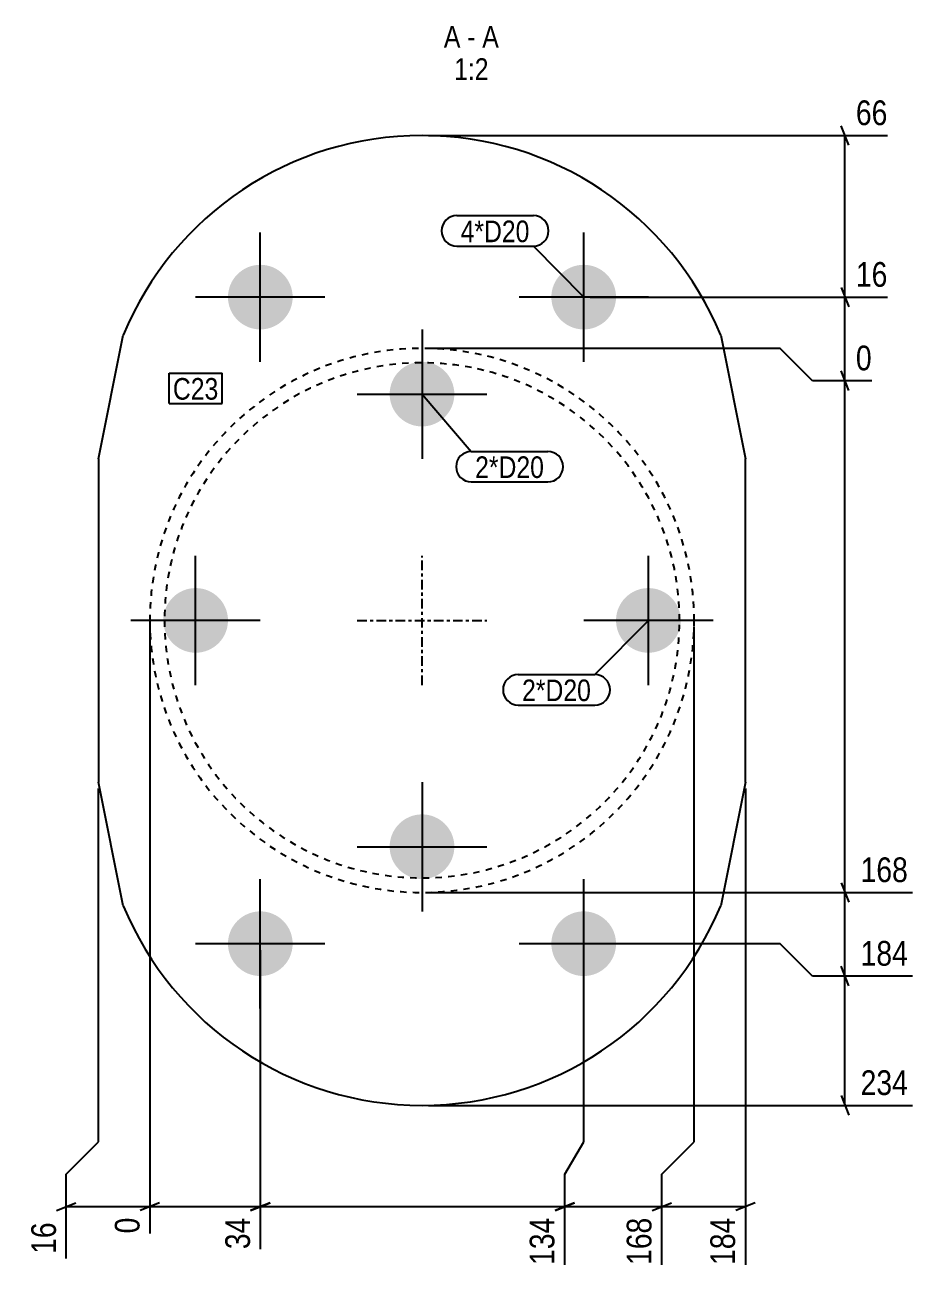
# Model space of a CAD drawing. Header units: millimetres. Extents: x -29 to 19532, y 3 to 527.
# Drawn here: x 12902.1 to 13176.8, y 3.2 to 388.4 of the extents above; entities that cross this region are included whole.
import ezdxf

# ---------------------------------------------------------------- set-up
doc = ezdxf.new("R2010")
doc.units = ezdxf.units.MM
doc.linetypes.add('DXK_LINE_DOT2', pattern=[3.9198, 1.9599, -1.9599])
doc.linetypes.add('DXK_LINE_DOT3', pattern=[5.9187, 2.979, -0.9799, 0.9799, -0.9799])
for name, color, linetype in [('MÅLSÆTNING', 7, 'Continuous'), ('STÅL', 7, 'Continuous'), ('TEKST', 7, 'Continuous')]:
    doc.layers.add(name, color=color, linetype=linetype)
doc.styles.add('Arial Narrow', font='ARIALN.TTF', dxfattribs={"height": 0.2})

msp = doc.modelspace()

# ---------------------------------------------------------------- hatches: boundary and pattern name
at = {"layer": 'STÅL', "linetype": 'Continuous'}
for points in [[(12974.94, 294.16, -1), (12974.94, 314.16, -1)], [(13074.94, 294.16, -1), (13074.94, 314.16, -1)], [(13034.94, 274.16, -1), (13014.94, 274.16, -1)], [(12954.94, 194.16, -1), (12954.94, 214.16, -1)], [(13094.94, 194.16, -1), (13094.94, 214.16, -1)], [(13034.94, 134.16, -1), (13014.94, 134.16, -1)], [(12974.94, 94.16, -1), (12974.94, 114.16, -1)], [(13074.94, 94.16, -1), (13074.94, 114.16, -1)]]:
    msp.add_hatch(color=96, dxfattribs=at).paths.add_polyline_path(points)

# ---------------------------------------------------------------- linework, layer by layer
at = {"layer": 'MÅLSÆTNING', "color": 7, "linetype": 'Continuous'}
for p, q in [((13156.92, 351.16), (13154.52, 357.16)), ((13026.94, 354.16), (13168.87, 354.16)), ((13154.52, 307.16), (13156.92, 301.16)), ((13076.94, 304.16), (13168.87, 304.16)), ((13155.72, 278.31), (13155.72, 304.16)), ((13135.72, 288.31), (13026.94, 288.31)), ((13135.72, 288.31), (13026.94, 288.31)), ((13145.72, 278.31), (13135.72, 288.31)), ((13145.72, 278.31), (13135.72, 288.31)), ((13156.92, 275.31), (13154.52, 281.31)), ((13156.92, 275.31), (13154.52, 281.31)), ((13164, 278.31), (13145.72, 278.31)), ((13164, 278.31), (13145.72, 278.31)), ((13155.72, 120.01), (13155.72, 278.31)), ((12940.79, 202.16), (12940.79, 14.55)), ((12940.79, 202.16), (12940.79, 14.55)), ((13109.09, 42.83), (13109.09, 202.16)), ((13109.09, 42.83), (13109.09, 202.16)), ((12924.94, 42.83), (12924.94, 152.16)), ((13124.94, 152.16), (13124.94, 4.8)), ((13026.94, 120.01), (13176.66, 120.01)), ((13026.94, 120.01), (13176.66, 120.01)), ((13154.52, 123.01), (13156.92, 117.01)), ((13154.52, 123.01), (13156.92, 117.01)), ((13155.72, 94.16), (13155.72, 120.01)), ((13135.72, 104.16), (13076.94, 104.16)), ((13135.72, 104.16), (13076.94, 104.16)), ((13145.72, 94.16), (13135.72, 104.16)), ((13145.72, 94.16), (13135.72, 104.16)), ((12974.94, 102.16), (12974.94, 9.68)), ((13074.94, 42.83), (13074.94, 102.16)), ((13074.94, 42.83), (13074.94, 102.16)), ((13156.92, 91.16), (13154.52, 97.16)), ((13156.92, 91.16), (13154.52, 97.16)), ((13176.66, 94.16), (13145.72, 94.16)), ((13176.66, 94.16), (13145.72, 94.16)), ((13155.72, 54.16), (13155.72, 94.16)), ((13026.94, 54.16), (13176.66, 54.16)), ((13154.52, 57.16), (13156.92, 51.16)), ((12914.94, 32.83), (12924.94, 42.83)), ((13069.09, 32.83), (13074.94, 42.83)), ((13069.09, 32.83), (13074.94, 42.83)), ((13099.09, 32.83), (13109.09, 42.83)), ((13099.09, 32.83), (13109.09, 42.83)), ((12914.94, 6.76), (12914.94, 32.83)), ((13069.09, 4.8), (13069.09, 32.83)), ((13069.09, 4.8), (13069.09, 32.83)), ((13099.09, 4.8), (13099.09, 32.83)), ((12911.94, 21.63), (12917.94, 24.03)), ((12943.79, 24.03), (12937.79, 21.63)), ((12943.79, 24.03), (12937.79, 21.63)), ((12971.94, 21.63), (12977.94, 24.03)), ((13072.09, 24.03), (13066.09, 21.63)), ((13066.09, 21.63), (13072.09, 24.03)), ((13096.09, 21.63), (13102.09, 24.03)), ((13127.94, 24.03), (13121.94, 21.63)), ((12914.94, 22.83), (12940.79, 22.83)), ((12940.79, 22.83), (12974.94, 22.83)), ((13069.09, 22.83), (13099.09, 22.83))]:
    msp.add_line(p, q, dxfattribs=at)
at = {"layer": 'STÅL', "color": 96, "linetype": 'Continuous'}
for p, q in [((12974.94, 284.16), (12974.94, 324.16)), ((13074.94, 284.16), (13074.94, 324.16)), ((12994.94, 304.16), (12954.94, 304.16)), ((13094.94, 304.16), (13054.94, 304.16)), ((13024.94, 294.16), (13024.94, 254.16)), ((13004.94, 274.16), (13044.94, 274.16)), ((12954.94, 184.16), (12954.94, 224.16)), ((13094.94, 184.16), (13094.94, 224.16)), ((12974.94, 204.16), (12934.94, 204.16)), ((13114.94, 204.16), (13074.94, 204.16)), ((13024.94, 154.16), (13024.94, 114.16)), ((13004.94, 134.16), (13044.94, 134.16)), ((12974.94, 84.16), (12974.94, 124.16)), ((13074.94, 84.16), (13074.94, 124.16)), ((12994.94, 104.16), (12954.94, 104.16)), ((13094.94, 104.16), (13054.94, 104.16))]:
    msp.add_line(p, q, dxfattribs=at)
at = {"layer": 'STÅL', "color": 2, "linetype": 'Continuous'}
for p, q in [((12924.94, 254.16), (12932.55, 292.42)), ((13117.33, 292.42), (13124.94, 254.16)), ((12924.94, 254.16), (12924.94, 154.16)), ((13124.94, 154.16), (13124.94, 254.16)), ((12932.55, 115.89), (12924.94, 154.16)), ((13124.94, 154.16), (13117.33, 115.89))]:
    msp.add_line(p, q, dxfattribs=at)
at = {"layer": 'STÅL', "color": 7, "linetype": 'DXK_LINE_DOT3'}
for p, q in [((13024.94, 184.16), (13024.94, 224.16)), ((13004.94, 204.16), (13044.94, 204.16))]:
    msp.add_line(p, q, dxfattribs=at)
at = {"layer": 'STÅL', "color": 2, "linetype": 'Continuous'}
for centre, start, end in [((13024.94, 254.16), 22.5, 157.5), ((13024.94, 154.16), 202.5, 337.5)]:
    msp.add_arc(centre, 100, start, end, dxfattribs=at)
at = {"layer": 'STÅL', "color": 7, "linetype": 'DXK_LINE_DOT2'}
for radius, start, end in [(84.15, 0, 180), (79.65, 0, 180), (84.15, 180, 0), (79.65, 180, 0)]:
    msp.add_arc((13024.94, 204.16), radius, start, end, dxfattribs=at)

# ---------------------------------------------------------------- wipeouts: each hides what was drawn before it
at = {"color": 0, "linetype": 'Continuous'}
for points in [[(13036.83, 381.36), (13036.83, 388.36), (13031.71, 388.36), (13031.71, 381.36)], [(13041.48, 381.36), (13041.48, 388.36), (13038.93, 388.36), (13038.93, 381.36)], [(13048.69, 381.36), (13048.69, 388.36), (13043.58, 388.36), (13043.58, 381.36)], [(13045.53, 371.36), (13045.53, 378.36), (13034.87, 378.36), (13034.87, 371.36)]]:
    msp.add_wipeout(points, dxfattribs=at).dxf.layer = 'TEKST'

# ---------------------------------------------------------------- next in the draw order: texts
at = {"layer": 'TEKST', "color": 3, "linetype": 'Continuous', "style": 'Arial Narrow'}
for s, height, p in [('A', 6.68, (13031.71, 381.36)), ('A', 6.68, (13043.58, 381.36)), ('-', 6.68, (13038.93, 381.36)), ('1:2', 6.681, (13034.87, 371.36))]:
    msp.add_text(s, height=height, dxfattribs=at).set_placement(p)

# ---------------------------------------------------------------- next in the draw order: wipeouts: each hides what was drawn before it
at = {"color": 0, "linetype": 'Continuous'}
for points in [[(13170.47, 305.76), (13170.47, 316.96), (13157.52, 316.96), (13157.52, 305.76)], [(13165.6, 279.91), (13165.6, 291.11), (13157.52, 291.11), (13157.52, 279.91)], [(13176.8, 121.61), (13176.8, 132.81), (13158.98, 132.81), (13158.98, 121.61)], [(13176.8, 95.76), (13176.8, 106.96), (13158.98, 106.96), (13158.98, 95.76)], [(13176.8, 55.76), (13176.8, 66.96), (13158.98, 66.96), (13158.98, 55.76)], [(12913.34, 19.57), (12902.14, 19.57), (12902.14, 6.62), (12913.34, 6.62)], [(12939.19, 21.02), (12927.99, 21.02), (12927.99, 12.95), (12939.19, 12.95)], [(12973.34, 21.02), (12962.14, 21.02), (12962.14, 8.07), (12973.34, 8.07)], [(13097.49, 21.02), (13086.29, 21.02), (13086.29, 3.2), (13097.49, 3.2)]]:
    msp.add_wipeout(points, dxfattribs=at).dxf.layer = 'MÅLSÆTNING'
at = {"color": 0}
for points in [[(13058.2, 321.15), (13058.2, 328.15), (13036.88, 328.15), (13036.88, 321.15)], [(12961.98, 272.44), (12961.98, 279.44), (12947.91, 279.44), (12947.91, 272.44)], [(13062.68, 248.21), (13062.68, 255.21), (13041.37, 255.21), (13041.37, 248.21)], [(13077.21, 179.19), (13077.21, 186.19), (13055.89, 186.19), (13055.89, 179.19)]]:
    msp.add_wipeout(points, dxfattribs=at).dxf.layer = 'TEKST'

# ---------------------------------------------------------------- next in the draw order: linework, layer by layer
at = {"layer": 'MÅLSÆTNING', "color": 7, "linetype": 'Continuous'}
for p, q in [((13155.72, 304.16), (13155.72, 354.16)), ((13154.52, 307.16), (13156.92, 301.16)), ((13076.94, 304.16), (13168.87, 304.16)), ((12974.94, 102.16), (12974.94, 9.68)), ((13099.09, 4.8), (13099.09, 32.83)), ((12977.94, 24.03), (12971.94, 21.63)), ((13096.09, 21.63), (13102.09, 24.03)), ((12974.94, 22.83), (13069.09, 22.83)), ((13099.09, 22.83), (13124.94, 22.83))]:
    msp.add_line(p, q, dxfattribs=at)

# ---------------------------------------------------------------- next in the draw order: texts
at = {"layer": 'MÅLSÆTNING', "color": 3, "linetype": 'Continuous', "style": 'Arial Narrow'}
for s, height, p in [('16', 7.635, (13159.12, 307.36)), ('0', 7.64, (13159.12, 281.51)), ('168', 7.635, (13160.58, 123.21)), ('184', 7.635, (13160.58, 97.36)), ('234', 7.635, (13160.58, 57.36))]:
    msp.add_text(s, height=height, dxfattribs=at).set_placement(p)
for s, height, p in [('16', 7.635, (12911.74, 8.22)), ('0', 7.64, (12937.59, 14.55)), ('34', 7.635, (12971.74, 9.68)), ('168', 7.635, (13095.89, 4.8))]:
    msp.add_text(s, height=height, rotation=90.0002, dxfattribs=at).set_placement(p)

# ---------------------------------------------------------------- next in the draw order: wipeouts: each hides what was drawn before it
at = {"color": 0}
for points in [[(13058.2, 321.15), (13058.2, 328.15), (13036.88, 328.15), (13036.88, 321.15)], [(12961.98, 272.44), (12961.98, 279.44), (12947.91, 279.44), (12947.91, 272.44)], [(13062.68, 248.21), (13062.68, 255.21), (13041.37, 255.21), (13041.37, 248.21)], [(13077.21, 179.19), (13077.21, 186.19), (13055.89, 186.19), (13055.89, 179.19)]]:
    msp.add_wipeout(points, dxfattribs=at).dxf.layer = 'TEKST'

# ---------------------------------------------------------------- next in the draw order: linework, layer by layer
at = {"layer": 'TEKST', "color": 7, "linetype": 'Continuous'}
for p, q in [((13035.68, 329.35), (13059.4, 329.35)), ((13035.68, 319.95), (13059.4, 319.95)), ((13074.94, 304.16), (13059.4, 319.95)), ((12946.71, 280.64), (12963.18, 280.64)), ((12946.71, 271.24), (12946.71, 280.64)), ((12963.18, 271.24), (12963.18, 280.64)), ((13024.94, 274.16), (13040.17, 256.41)), ((12946.71, 271.24), (12963.18, 271.24)), ((13040.17, 256.41), (13063.88, 256.41)), ((13040.17, 247.01), (13063.88, 247.01)), ((13094.94, 204.16), (13078.41, 187.39)), ((13054.69, 187.39), (13078.41, 187.39)), ((13054.69, 177.99), (13078.41, 177.99))]:
    msp.add_line(p, q, dxfattribs=at)
for centre, start, end in [((13035.68, 324.65), 90, 270), ((13059.4, 324.65), 270, 90), ((13040.17, 251.71), 90, 270), ((13063.88, 251.71), 270, 90), ((13054.69, 182.69), 90, 270), ((13078.41, 182.69), 270, 90)]:
    msp.add_arc(centre, 4.7, start, end, dxfattribs=at)

# ---------------------------------------------------------------- next in the draw order: texts
at = {"layer": 'TEKST', "color": 3, "style": 'Arial Narrow'}
for s, p in [('4*D20', (13036.88, 321.15)), ('C23', (12947.91, 272.44)), ('2*D20', (13041.37, 248.21)), ('2*D20', (13055.89, 179.19))]:
    msp.add_text(s, height=6.681, dxfattribs=at).set_placement(p)

# ---------------------------------------------------------------- next in the draw order: wipeouts: each hides what was drawn before it
at = {"color": 0, "linetype": 'Continuous'}
for points in [[(13170.47, 355.76), (13170.47, 366.96), (13157.52, 366.96), (13157.52, 355.76)], [(13067.49, 21.02), (13056.29, 21.02), (13056.29, 3.2), (13067.49, 3.2)], [(13123.34, 21.02), (13112.14, 21.02), (13112.14, 3.2), (13123.34, 3.2)]]:
    msp.add_wipeout(points, dxfattribs=at).dxf.layer = 'MÅLSÆTNING'

# ---------------------------------------------------------------- next in the draw order: texts
at = {"layer": 'MÅLSÆTNING', "color": 3, "linetype": 'Continuous', "style": 'Arial Narrow'}
msp.add_text('66', height=7.635, dxfattribs=at).set_placement((13159.12, 357.36))
for s, p in [('134', (13065.89, 4.8)), ('184', (13121.74, 4.8))]:
    msp.add_text(s, height=7.635, rotation=90.0002, dxfattribs=at).set_placement(p)

doc.saveas('drawing.dxf')
